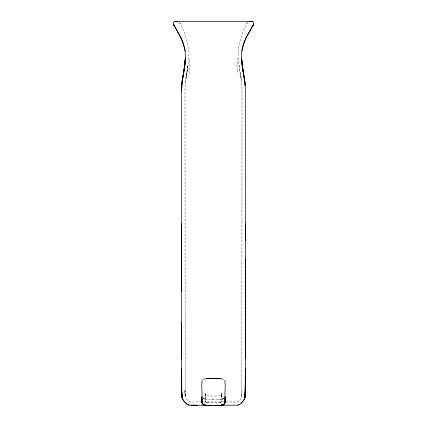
<?xml version="1.0" encoding="UTF-8"?>
<svg xmlns="http://www.w3.org/2000/svg" width="427" height="427" viewBox="0 0 427 427"><rect width="100%" height="100%" fill="white"/><g stroke="black" fill="none" stroke-linecap="round" stroke-linejoin="round"><path stroke-width="0.32" stroke-dasharray="2.13 1.6" d="M221.752 395.098L221.72 398.343L221.794 392.733C220.924 395.797 224.319 403.494 218.64 402.346L208.36 402.346C202.441 403.616 206.337 395.781 205.206 392.733L205.28 398.343L205.248 395.098M247.324 22.679L247.681 22.337L246.214 24.302L242.83 32.121L239.333 43.389C235.672 59.369 242.189 75.115 242.034 91.084L241.794 396.603L242.034 389.691M221.698 396.117L221.837 392.909L221.698 396.117L221.768 394.804L221.592 396.026L221.949 395.61L215.224 396.026L207.357 395.978L205.051 395.61L205.408 396.026L205.232 394.804L205.302 396.117L205.163 392.909L205.302 396.117M241.976 394.318C242.392 399.128 237.732 403.291 232.966 401.951L194.034 401.951C187.037 403.809 183.466 395.706 184.966 389.958L185.211 396.603L184.966 389.691M179.313 22.353L180.786 24.302L184.17 32.121L187.666 43.389C189.689 52.985 188.44 62.838 186.935 72.414L187.971 65.502L185.366 82.032L184.966 91.084L185.211 396.459L185.024 394.318M189.166 65.955L189.924 58.227M189.134 73.508L190.164 65.689M221.73 401.321L221.197 402.138L218.64 402.346M187.96 65.475L185.366 82.032M221.592 401.882L221.666 401.754M224.058 397.884C223.358 398.941 220.855 400.216 224.02 397.815M223.001 398.77L223.502 398.471M208.36 402.346L205.408 401.882M222.355 399.053L223.166 398.77M220.033 402.309L220.588 402.255M218.56 399.282L222.019 399.085L208.44 399.282L203.834 398.77M211.728 399.309L213.5 399.309M207.047 399.24L204.981 399.08L206.182 399.213M206.412 402.255L206.972 402.309M205.248 399.122L204.106 398.839L202.98 397.815M203.973 398.818L202.942 397.884M205.334 401.754L205.27 401.321M241.047 78.136L240.043 72.462L241.634 82.032M239.029 65.502L240.065 72.414M236.836 65.689L237.866 73.508M237.076 58.227L237.834 65.955M221.149 400.9L221.149 401.449M205.851 400.9L205.851 401.449M186.946 72.43L185.953 78.136L186.957 72.462M246.758 23.33L246.523 23.682L246.737 23.378M222.515 398.957L221.746 399.112L222.526 398.978M180.477 23.682L180.263 23.378L180.477 23.682"/><path stroke-width="0.64" d="M181.667 291.593L181.678 223.844M181.678 353.903L181.678 358.589L181.672 345.16M201.982 395.648C201.064 400.777 201.651 406.419 208.104 405.639L204.485 404.977M245.328 335.152L245.322 358.589L245.328 345.16M245.333 381.77L244.97 397.676M245.338 388.09L245.231 394.671L245.338 368.079L245.237 395.002L244.965 397.681L243.523 400.675L239.937 404.278L237.625 405.143L220.978 405.26M245.328 390.118L244.949 397.484L245.328 390.924M201.987 399.144L201.944 401.412L202.008 396.736L201.966 399.976M181.672 335.152L181.683 346.228L181.662 95.077C180.728 82.598 184.795 70.594 185.398 58.227L185.121 50.962L183.53 44.237L181.165 38.243L181.32 38.537L173.559 24.264L173.928 25.118M245.231 395.012L245.328 389.984M181.662 90.828L182.089 81.568L181.769 85.384M181.763 395.002L181.672 389.984L182.051 397.484L181.672 390.924L181.662 368.079L181.763 395.002L182.03 397.676L183.477 400.675L187.053 404.284L189.374 405.143L206.022 405.26M224.874 395.162L225.291 385.992L224.826 380.356M185.387 58.211L183.765 72.158L185.387 58.227L184.822 65.523L182.078 81.546L183.786 72.195L182.724 77.714M185.398 58.227L184.795 65.47M245.221 395.05L244.949 397.484L245.226 395.076M241.863 51.026L243.395 44.397L245.835 38.243L243.47 44.237L241.901 50.941C240.182 65.843 246.534 80.164 245.338 95.077L245.317 335.702M202.174 380.356L201.709 385.992L202.126 395.162M252.96 25.257L245.621 38.66L252.965 25.252L252.176 26.778C254.225 24.819 254.631 20.411 250.74 21.35L176.26 21.35C172.396 20.405 172.759 24.819 174.819 26.757M253.478 24.238L252.176 26.778M244.42 399.17L241.148 403.323M214.664 405.645L221.832 405.25M207.298 405.623L204.672 405.052L206.481 405.543L204.928 405.244L203.919 404.855L205.222 405.319L203.263 404.502L205.222 405.319L208.157 405.645L219.702 405.623L222.419 404.977M222.515 404.977L218.896 405.639L219.889 405.591M221.778 405.234L222.077 405.138L221.085 405.431L223.081 404.855L221.778 405.319C226.139 404.812 225.056 399.757 224.992 396.736C225.392 400.067 225.776 405.346 221.085 405.474L221.506 405.346L220.674 405.527L222.328 405.052L220.519 405.543M221.778 405.319L223.737 404.502L223.406 404.695L224.773 403.403L225.013 399.144M221.298 405.442L222.318 405.159L218.837 405.645M203.727 379.192L206.753 378.669M237.636 405.148L238.885 404.855M249.453 21.499L251.017 21.35M174.782 21.419L175.246 21.371M219.003 405.613L219.964 405.543L215.816 405.639M218.982 405.618L219.974 405.554M210.015 378.552L211.733 378.536M191.147 405.25L197.664 405.255M212.336 405.645L207.026 405.554M211.184 405.639L207.036 405.543L208.024 405.607M215.267 378.536L216.985 378.552M252.218 21.419L251.754 21.371M175.983 21.35L177.547 21.499M220.247 378.669L223.273 379.192M205.702 405.442L204.682 405.159L206.337 405.538L205.494 405.346M205.915 405.431L204.581 404.977M188.115 404.855L189.364 405.148M187.063 404.278L183.482 400.675L182.035 397.681M174.035 25.252L181.379 38.66L181.224 38.371L183.605 44.397L185.163 51.075M173.559 24.264L173.933 25.124M181.774 395.076L182.051 397.484L181.779 395.05M244.911 81.562L245.231 85.384L242.194 65.47L241.613 58.227L243.235 72.158L242.178 65.523L241.613 58.211M181.672 390.118L181.774 395.028L181.667 381.77M181.672 389.984L181.769 395.012M225.034 399.976L225.018 395.648M181.672 390.924L181.662 388.09M245.322 223.844L245.322 240.993M245.328 258.143L245.338 378.322M181.667 322.476L181.662 378.322M225.056 401.972L224.474 403.862L225.056 401.972M208.221 378.594L206.471 378.674L220.529 378.674L208.221 378.594M203.594 404.695L202.227 403.403L201.944 400.83L202.227 403.403L203.594 404.695M202.387 403.59L201.944 401.972L202.526 403.862L202.387 403.59M244.276 77.714L243.214 72.195L244.276 77.714"/></g></svg>
